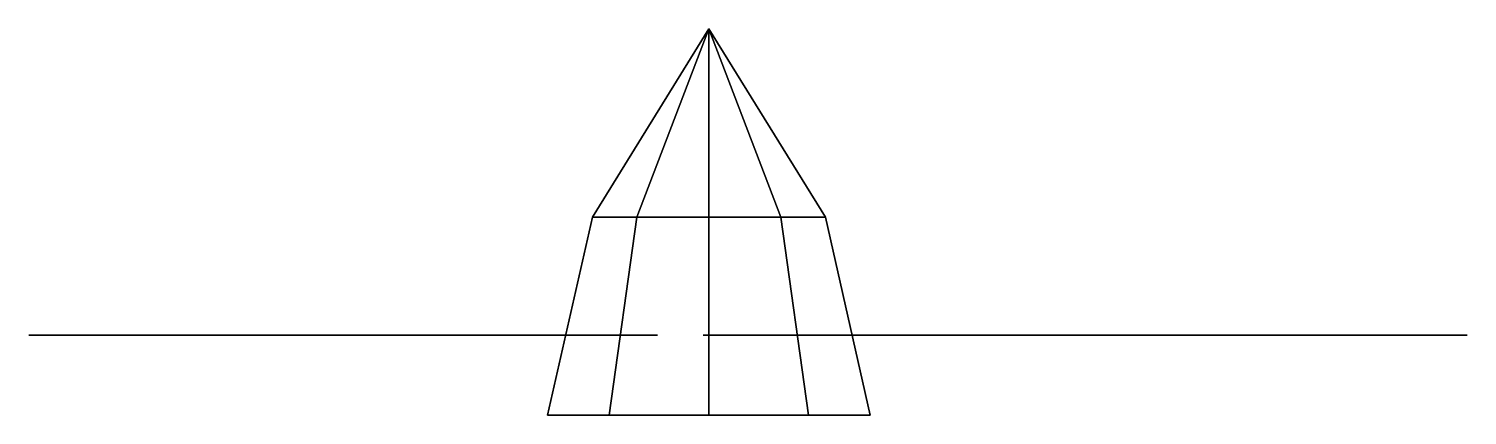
# Model space of a CAD drawing. Extents: x -1.44 to 1.61, y 4.15 to 4.97.
import ezdxf

# ---------------------------------------------------------------- set-up
doc = ezdxf.new("R2010")
doc.units = 0
doc.layers.add('PROPELLER', color=1, linetype='CONTINUOUS')

msp = doc.modelspace()

# ---------------------------------------------------------------- linework, layer by layer
at = {"layer": 'PROPELLER'}
for points in [[(-0.1528, 4.57, -0.2103), (-0.2473, 4.57, -0.0803), (0, 4.97)], [(-0.2473, 4.57, -0.0803), (-0.2473, 4.57, 0.0803), (0, 4.97)], [(-0.2473, 4.57, 0.0803), (-0.1528, 4.57, 0.2103), (0, 4.97)], [(0, 4.57, -0.26), (-0.1528, 4.57, -0.2103), (0, 4.97)], [(-0.1528, 4.57, 0.2103), (0, 4.57, 0.26), (0, 4.97)], [(0.2473, 4.57, 0.0803), (0.2473, 4.57, -0.0803), (0, 4.97)], [(0.2473, 4.57, -0.0803), (0.1528, 4.57, -0.2103), (0, 4.97)], [(0.1528, 4.57, -0.2103), (0, 4.57, -0.26), (0, 4.97)], [(0, 4.57, 0.26), (0.1528, 4.57, 0.2103), (0, 4.97)], [(0.1528, 4.57, 0.2103), (0.2473, 4.57, 0.0803), (0, 4.97)], [(-0.2116, 4.15, -0.2912), (-0.3424, 4.15, -0.1112), (-0.2473, 4.57, -0.0803), (-0.1528, 4.57, -0.2103)], [(-0.3424, 4.15, -0.1112), (-0.3424, 4.15, 0.1112), (-0.2473, 4.57, 0.0803), (-0.2473, 4.57, -0.0803)], [(-0.3424, 4.15, 0.1112), (-0.2116, 4.15, 0.2912), (-0.1528, 4.57, 0.2103), (-0.2473, 4.57, 0.0803)], [(0, 4.15, -0.36), (-0.2116, 4.15, -0.2912), (-0.1528, 4.57, -0.2103), (0, 4.57, -0.26)], [(-0.2116, 4.15, 0.2912), (0, 4.15, 0.36), (0, 4.57, 0.26), (-0.1528, 4.57, 0.2103)], [(0.2116, 4.15, -0.2912), (0, 4.15, -0.36), (0, 4.57, -0.26), (0.1528, 4.57, -0.2103)], [(0, 4.15, 0.36), (0.2116, 4.15, 0.2912), (0.1528, 4.57, 0.2103), (0, 4.57, 0.26)], [(0.3424, 4.15, -0.1112), (0.2116, 4.15, -0.2912), (0.1528, 4.57, -0.2103), (0.2473, 4.57, -0.0803)], [(0.2116, 4.15, 0.2912), (0.3424, 4.15, 0.1112), (0.2473, 4.57, 0.0803), (0.1528, 4.57, 0.2103)], [(0.3424, 4.15, 0.1112), (0.3424, 4.15, -0.1112), (0.2473, 4.57, -0.0803), (0.2473, 4.57, 0.0803)], [(-1.444, 4.32, 0.7823), (-1.4124, 4.32, 0.8088), (-1.3315, 4.32, 0.614), (-1.4411, 4.32, 0.7184)], [(-1.4124, 4.32, 0.8088), (-1.0484, 4.32, 0.6803), (-0.9351, 4.32, 0.326), (-1.3315, 4.32, 0.614)], [(-1.1972, 4.32, -1.1221), (-1.2126, 4.32, -1.0839), (-1.0023, 4.32, -1.0671), (-1.1354, 4.32, -1.139)], [(-1.2126, 4.32, -1.0839), (-0.9779, 4.32, -0.7774), (-0.6059, 4.32, -0.779), (-1.0023, 4.32, -1.0671)], [(-1.0484, 4.32, 0.6803), (-0.5344, 4.32, 0.4181), (-0.7115, 4.32, 0.2254), (-0.9351, 4.32, 0.326)], [(-0.9779, 4.32, -0.7774), (-0.5697, 4.32, -0.3695), (-0.4411, 4.32, -0.5975), (-0.6059, 4.32, -0.779)], [(-0.5344, 4.32, 0.4181), (-0.1115, 4.32, 0.0985), (-0.1211, 4.32, 0.0683), (-0.7115, 4.32, 0.2254)], [(-0.5697, 4.32, -0.3695), (-0.135, 4.32, -0.0661), (-0.1093, 4.32, -0.0845), (-0.4411, 4.32, -0.5975)], [(0.3161, 4.32, 1.1979), (0.2256, 4.32, 0.6279), (-0.0124, 4.32, 0.7368), (0.0142, 4.32, 0.9805)], [(0.2256, 4.32, 0.6279), (0.0523, 4.32, 0.127), (0.0207, 4.32, 0.1267), (-0.0124, 4.32, 0.7368)], [(0.3258, 4.32, 1.5837), (0.3161, 4.32, 1.1979), (0.0142, 4.32, 0.9805), (0.1656, 4.32, 1.4465)], [(0.1685, 4.32, -0.6465), (0.0142, 4.32, -0.1393), (0.0397, 4.32, -0.1205), (0.4251, 4.32, -0.5947)], [(0.66, 4.32, -0.03), (0.13, 4.32, -0.02), (0.12, 4.32, 0.01), (0.69, 4.32, 0.23)], [(0.2909, 4.32, 1.6056), (0.3258, 4.32, 1.5837), (0.1656, 4.32, 1.4465), (0.231, 4.32, 1.583)], [(0.4302, 4.32, -1.1608), (0.1685, 4.32, -0.6465), (0.4251, 4.32, -0.5947), (0.5468, 4.32, -0.8075)], [(0.6492, 4.32, -1.4787), (0.4302, 4.32, -1.1608), (0.5468, 4.32, -0.8075), (0.6982, 4.32, -1.2735)], [(0.6903, 4.32, -1.4758), (0.6492, 4.32, -1.4787), (0.6982, 4.32, -1.2735), (0.7255, 4.32, -1.4223)], [(1.23, 4.32, 0.06), (0.66, 4.32, -0.03), (0.69, 4.32, 0.23), (0.93, 4.32, 0.28)], [(1.6, 4.32, 0.17), (1.23, 4.32, 0.06), (0.93, 4.32, 0.28), (1.42, 4.32, 0.28)], [(1.61, 4.32, 0.21), (1.6, 4.32, 0.17), (1.42, 4.32, 0.28), (1.57, 4.32, 0.26)]]:
    msp.add_3dface(points, dxfattribs=at)

doc.saveas('drawing.dxf')
